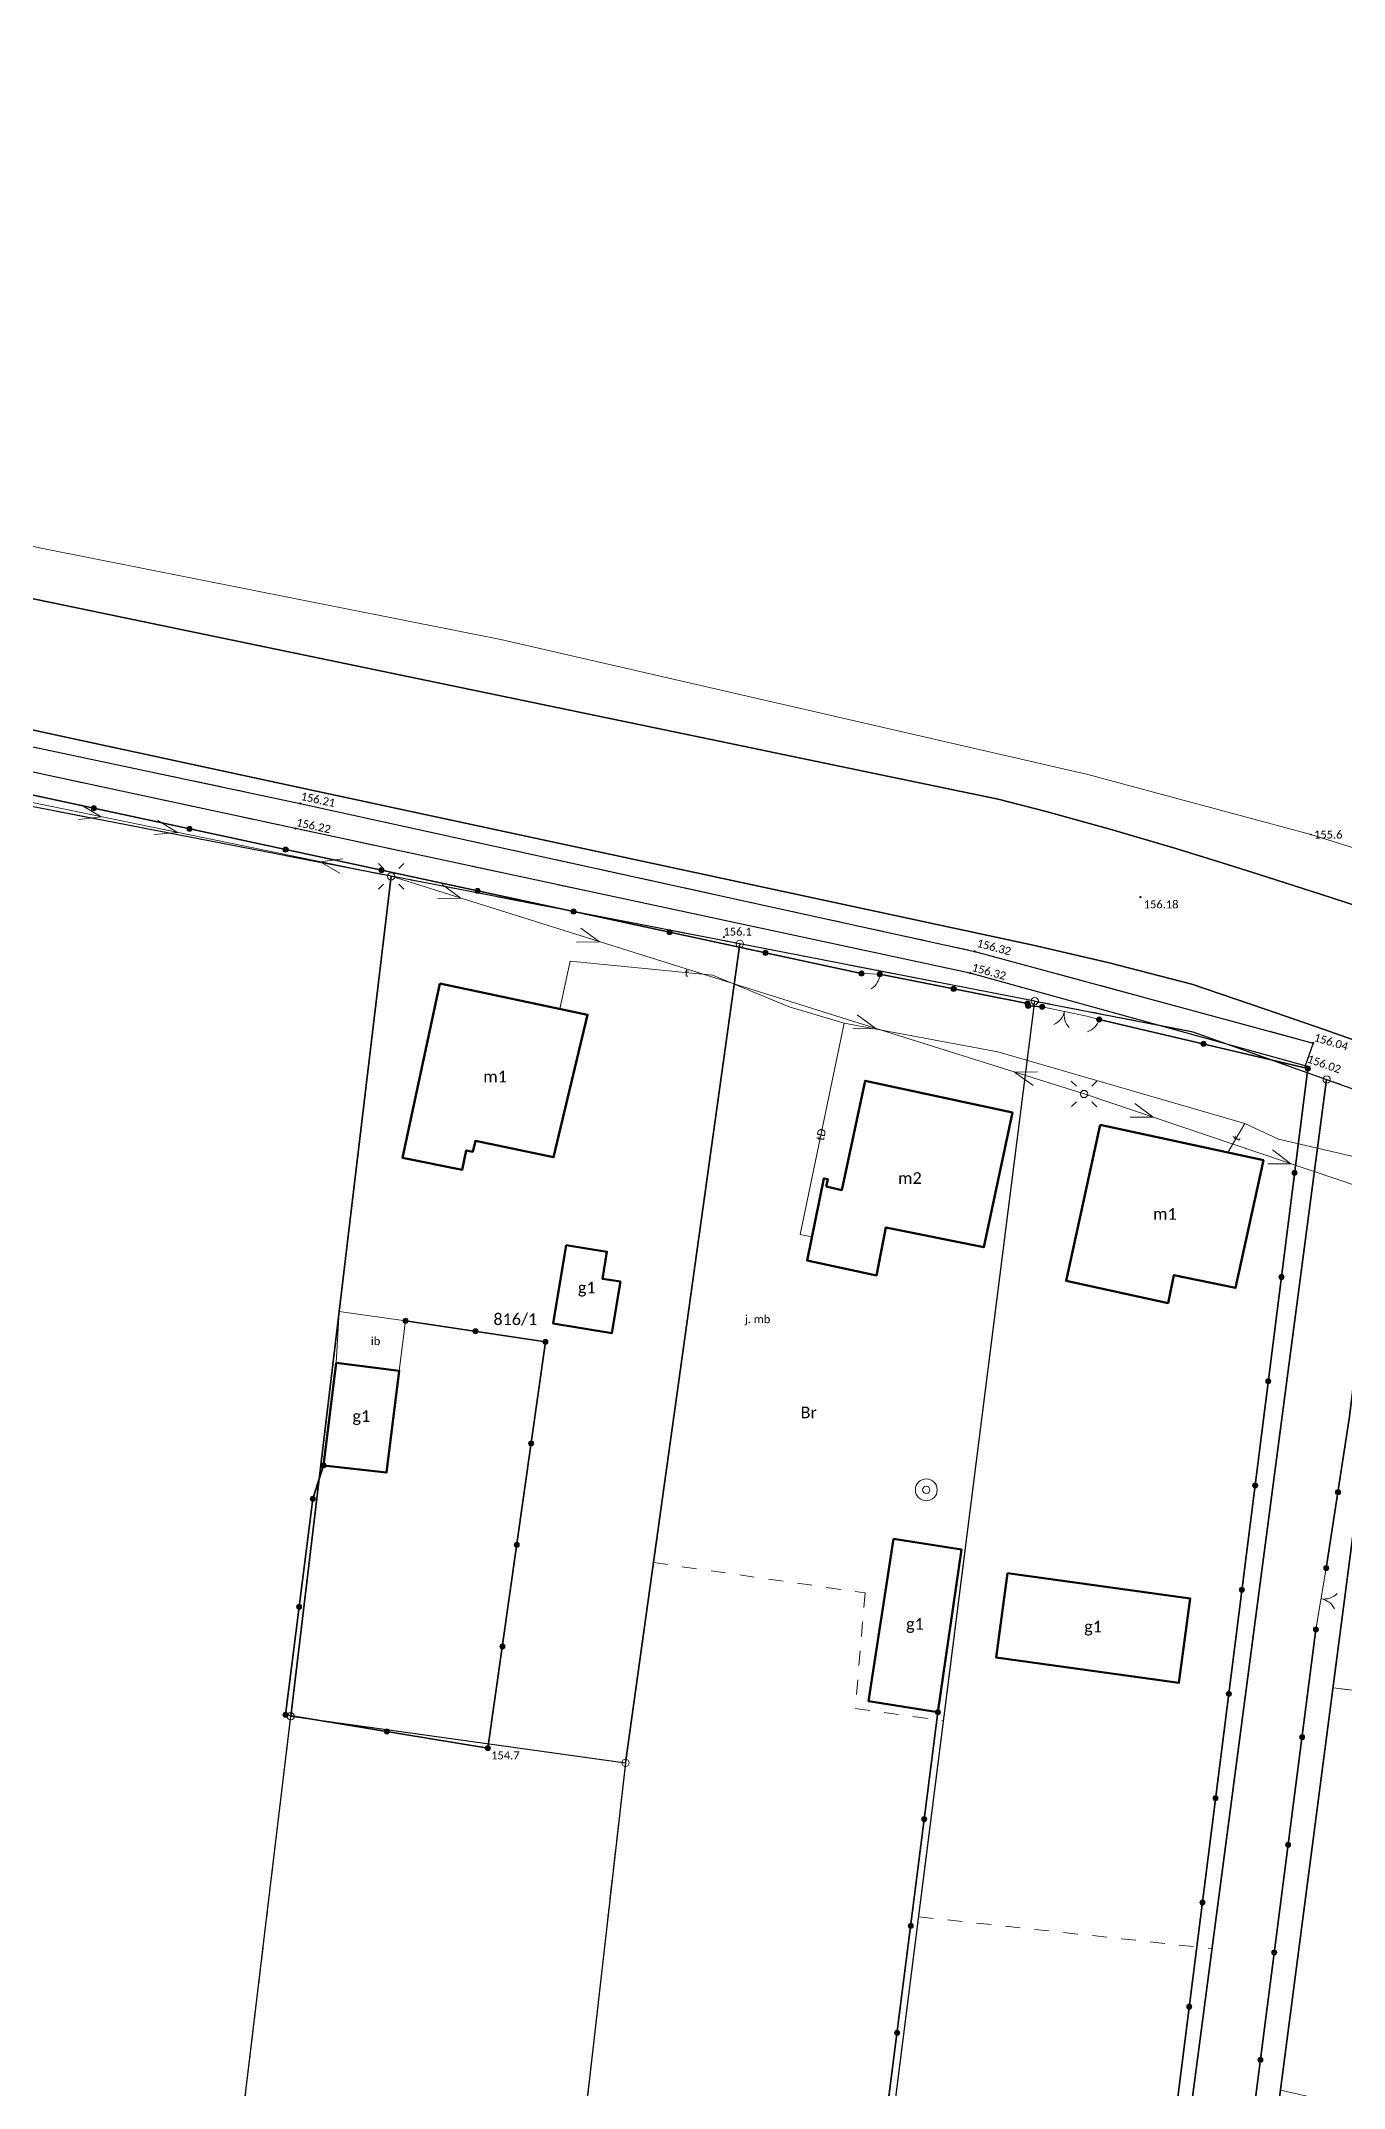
# Model space of a CAD drawing. Header units: metres. Extents: x 0 to 8431248, y 0 to 5724257.
# Drawn here: x 8430934 to 8431023.5, y 5724039.7 to 5724180.5 of the extents above; entities that cross this region are included whole.
import ezdxf

# ---------------------------------------------------------------- set-up
doc = ezdxf.new("R2010")
doc.units = ezdxf.units.M
for name, pattern in [('EGKK', [8, 3, -1, 3, -1]), ('EGUG', [4, 1, -1, 1, -1]), ('OTKC', [6, 2, -1, 2, -1]), ('OTKJ', [8, 3, -1, 3, -1])]:
    doc.linetypes.add(name, pattern=pattern)
for name, color, linetype, true_color in [('EGB_Budynek_powierzchnia-budynek naziemny EGBU', 7, 'Continuous', 0x000000), ('EGB_Budynek_powierzchnia_0_etykiety', 7, 'Continuous', 0x000000), ('EGB_DzialkaEwidencyjna_powierzchnia-działka ewidencyjna EGDE', 7, 'Continuous', 0x000000), ('EGB_DzialkaEwidencyjna_powierzchnia_0_etykiety', 7, 'Continuous', 0x000000), ('EGB_KonturKlasyfikacyjny_powierzchnia-kontur klasyfikacyjny EGKK', 7, 'Continuous', 0x24bc24), ('EGB_KonturUzytkuGruntowego_powierzchnia-kontur użytku gruntowego EGUG', 7, 'Continuous', 0x008000), ('EGB_KonturUzytkuGruntowego_powierzchnia_32768_etykiety', 7, 'Continuous', 0x008000), ('EGB_PunktGraniczny_punkt-stabilizowany trwale EGPG_A', 7, 'Continuous', 0xffffff), ('GES_PrzewodElektroenergetyczny_linia-przewód elektroenergetyczny SUEP-n', 7, 'Continuous', 0xff0000), ('GES_PrzewodTelekomunikacyjny_linia-przewód telekomunikacyjny SUTP', 7, 'Continuous', 0xff9100), ('GES_PrzewodTelekomunikacyjny_linia_16748800_etykiety', 7, 'Continuous', 0xff9100), ('GES_Rzedna_punkt-odnośnik', 7, 'Continuous', 0x000000), ('GES_Rzedna_punkt_16748800_etykiety', 7, 'Continuous', 0xff9100), ('GES_UrzadzeniaSiecElektroenergetyczna_punkt-latarnia SUEO', 7, 'Continuous', 0xff0000), ('GES_UrzadzeniaSiecWodociagowa_punkt-studnia zwykła SUWS', 7, 'Continuous', 0xffffff), ('OT_Budowle_powierzchnia-inna budowla OTDI', 7, 'Continuous', 0x000000), ('OT_Budowle_powierzchnia_0_etykiety', 7, 'Continuous', 0x000000), ('OT_Komunikacja_linia-krawężnik OTKK', 7, 'Continuous', 0x000000), ('OT_Komunikacja_powierzchnia-chodnik OTKC', 7, 'Continuous', 0x000000), ('OT_Komunikacja_powierzchnia-jezdnia OTKJ', 7, 'Continuous', 0x000000), ('OT_Komunikacja_powierzchnia-odnośnik', 7, 'Continuous', 0x000000), ('OT_Komunikacja_powierzchnia_0_etykiety', 7, 'Continuous', 0x000000), ('OT_Ogrodzenia_linia-brama OTOB', 7, 'Continuous', 0x0a0a09), ('OT_Ogrodzenia_linia-furtka OTOF', 7, 'Continuous', 0x0a0a09), ('OT_Ogrodzenia_linia-ogrodzenie trwałe OTOO', 7, 'Continuous', 0x0a0a09), ('OT_Rzedna_punkt-pikieta naturalna OTRN', 7, 'Continuous', 0x000000), ('OT_Rzedna_punkt-pikieta sztuczna OTRS', 7, 'Continuous', 0x000000), ('OT_Rzedna_punkt_0_etykiety', 7, 'Continuous', 0x000000)]:
    doc.layers.add(name, color=color, linetype=linetype, true_color=true_color)
doc.styles.add('Style-Calibri', font='calibri.ttf')

# ---------------------------------------------------------------- blocks, each defined once
blk = doc.blocks.new('EGBP04_2a0')
at = {"linetype": 'Continuous', "lineweight": 13}
blk.add_circle((0, 0), 0.5, dxfattribs=at)
blk = doc.blocks.new('egpg_a')
blk.add_blockref('EGBP04_2a0', (0, 0))
blk = doc.blocks.new('suep-n')
at = {"color": 1, "lineweight": 18}
for p in [(-3, 1), (-3, -1)]:
    blk.add_line(p, (0, 0), dxfattribs=at)
blk = doc.blocks.new('SUSM010')
at = {"linetype": 'Continuous', "lineweight": 13, "flags": 128}
for points in [[(-1.06, 1.06), (-1.76, 1.76)], [(1.76, 1.76), (1.06, 1.06)], [(-1.74, -1.74), (-1.06, -1.06)], [(1.06, -1.06), (1.76, -1.76)]]:
    blk.add_lwpolyline(points, dxfattribs=at)
at = {"linetype": 'Continuous', "lineweight": 13}
blk.add_circle((0, 0), 0.5, dxfattribs=at)
blk = doc.blocks.new('sueo')
blk.add_blockref('SUSM010', (0, 0))
blk = doc.blocks.new('suws')
at = {"color": 5, "linetype": 'Continuous', "lineweight": 13, "true_color": 0x0000ff}
for radius in [1.5, 0.5]:
    blk.add_circle((0, 0), radius, dxfattribs=at)
blk = doc.blocks.new('otoo')
at = {"lineweight": 18, "transparency": 16777216}
h = blk.add_hatch(color=256, dxfattribs=at)
h.dxf.hatch_style = 1
h.paths.add_polyline_path([(0.35, 0, 1), (-0.35, 0, 1)])
at = {"lineweight": 18}
blk.add_circle((0, 0), 0.35, dxfattribs=at)
blk = doc.blocks.new('otob')
at = {"lineweight": 18}
for centre, start, end in [((-2.5, 0), 0, 55.2822), ((2.5, 0), 124.7178, 180)]:
    blk.add_arc(centre, 2.5, start, end, dxfattribs=at)
blk = doc.blocks.new('otof')
at = {"lineweight": 18}
blk.add_arc((2.5, 0), 2.5, 124.7178, 180, dxfattribs=at)
blk = doc.blocks.new('otrs')
at = {"linetype": 'Continuous', "lineweight": 13}
blk.add_hatch(color=256, dxfattribs=at).paths.add_polyline_path([(0, -0.09, 1), (0, 0.09, 1)])
blk.add_circle((0, 0), 0.0906, dxfattribs=at)
blk = doc.blocks.new('otrn')
at = {"linetype": 'Continuous', "lineweight": 13}
blk.add_hatch(color=256, dxfattribs=at).paths.add_polyline_path([(0, -0.09, 1), (0, 0.09, 1)])
blk.add_circle((0, 0), 0.0906, dxfattribs=at)

msp = doc.modelspace()

# ---------------------------------------------------------------- linework, layer by layer
at = {"layer": 'EGB_Budynek_powierzchnia-budynek naziemny EGBU', "lineweight": 50}
for points in [[(8430961.41, 5724115.68), (8430958.84, 5724103.69), (8430962.95, 5724102.87), (8430963.22, 5724104.2), (8430963.67, 5724104.11), (8430963.85, 5724104.85), (8430969.22, 5724103.73), (8430971.56, 5724113.53), (8430961.41, 5724115.68)], [(8430987.96, 5724101.73), (8430988.07, 5724102.22), (8430987.8, 5724102.28), (8430986.64, 5724096.64), (8430991.4, 5724095.61), (8430992.05, 5724098.91), (8430998.78, 5724097.55), (8431000.75, 5724106.81), (8430990.63, 5724108.99), (8430989.02, 5724101.47), (8430987.96, 5724101.73)], [(8431006.77, 5724105.96), (8431017.99, 5724103.52), (8431016.07, 5724094.75), (8431011.85, 5724095.63), (8431011.44, 5724093.71), (8431004.43, 5724095.24), (8431006.77, 5724105.96)], [(8430970.08, 5724097.69), (8430972.88, 5724097.23), (8430972.58, 5724095.38), (8430973.81, 5724095.18), (8430973.22, 5724091.63), (8430969.19, 5724092.31), (8430970.08, 5724097.69)], [(8430954.29, 5724089.59), (8430958.61, 5724089.06), (8430957.75, 5724082.06), (8430953.4, 5724082.55), (8430954.29, 5724089.59)], [(8430992.57, 5724077.49), (8430997.24, 5724076.77), (8430995.63, 5724065.58), (8430990.86, 5724066.35), (8430992.57, 5724077.49)], [(8431000.41, 5724075.13), (8430999.62, 5724069.35), (8431012.19, 5724067.59), (8431012.97, 5724073.39), (8431000.41, 5724075.13)]]:
    msp.add_lwpolyline(points, close=True, dxfattribs=at)
at = {"layer": 'EGB_DzialkaEwidencyjna_powierzchnia-działka ewidencyjna EGDE', "lineweight": 9}
for points in [[(8430911.12, 5724038.48), (8430901.86, 5724014.88), (8430944.44, 5724009.17), (8430951.16, 5724065.3), (8430958.07, 5724123.05), (8430913.58, 5724131.68), (8430911.12, 5724038.48)], [(8430982.02, 5724118.4), (8430958.07, 5724123.05), (8430951.16, 5724065.3), (8430974.16, 5724062.1), (8430982.02, 5724118.4)], [(8431002.28, 5724114.47), (8430982.02, 5724118.4), (8430974.16, 5724062.1), (8430961.54, 5723951.41), (8430981.17, 5723947.84), (8431002.28, 5724114.47)], [(8430981.17, 5723947.84), (8431002.28, 5724114.47), (8431013.14, 5724112.36), (8431022.34, 5724109.08), (8431000.64, 5723944.3), (8430981.17, 5723947.84)], [(8431000.64, 5723944.3), (8431022.34, 5724109.08), (8431027.98, 5724107.07), (8431025.06, 5724084.75), (8431006.59, 5723943.27), (8431000.64, 5723944.3)], [(8431044.43, 5724082.62), (8431026.14, 5723939.71), (8431006.59, 5723943.27), (8431025.06, 5724084.75), (8431044.43, 5724082.62)], [(8430961.54, 5723951.41), (8430938.33, 5723956.09), (8430944.44, 5724009.17), (8430951.16, 5724065.3), (8430974.16, 5724062.1), (8430961.54, 5723951.41)]]:
    msp.add_lwpolyline(points, close=True, dxfattribs=at)
at = {"layer": 'EGB_DzialkaEwidencyjna_powierzchnia-działka ewidencyjna EGDE'}
for points in [[(8430911.12, 5724038.48), (8430901.86, 5724014.88), (8430944.44, 5724009.17), (8430951.16, 5724065.3), (8430958.07, 5724123.05), (8430913.58, 5724131.68), (8430911.12, 5724038.48)], [(8430982.02, 5724118.4), (8430958.07, 5724123.05), (8430951.16, 5724065.3), (8430974.16, 5724062.1), (8430982.02, 5724118.4)], [(8431002.28, 5724114.47), (8430982.02, 5724118.4), (8430974.16, 5724062.1), (8430961.54, 5723951.41), (8430981.17, 5723947.84), (8431002.28, 5724114.47)], [(8430981.17, 5723947.84), (8431002.28, 5724114.47), (8431013.14, 5724112.36), (8431022.34, 5724109.08), (8431000.64, 5723944.3), (8430981.17, 5723947.84)], [(8431000.64, 5723944.3), (8431022.34, 5724109.08), (8431027.98, 5724107.07), (8431025.06, 5724084.75), (8431006.59, 5723943.27), (8431000.64, 5723944.3)], [(8431044.43, 5724082.62), (8431026.14, 5723939.71), (8431006.59, 5723943.27), (8431025.06, 5724084.75), (8431044.43, 5724082.62)], [(8430961.54, 5723951.41), (8430938.33, 5723956.09), (8430944.44, 5724009.17), (8430951.16, 5724065.3), (8430974.16, 5724062.1), (8430961.54, 5723951.41)]]:
    msp.add_lwpolyline(points, close=True, dxfattribs=at)
at = {"layer": 'EGB_KonturKlasyfikacyjny_powierzchnia-kontur klasyfikacyjny EGKK', "linetype": 'egkk', "lineweight": 9}
msp.add_lwpolyline([(8430931.17, 5724128.27), (8430958.07, 5724123.05), (8430982.02, 5724118.4), (8431002.28, 5724114.47), (8431013.14, 5724112.36), (8431022.34, 5724109.08), (8431014.47, 5724049.33), (8431012.29, 5724032.77), (8431012.29, 5724032.77), (8430970.66, 5724031.37), (8430945.87, 5724021.11), (8430967.01, 5723999.39), (8431004.84, 5723976.17), (8431000.64, 5723944.3), (8430997.16, 5723944.94), (8430982.8, 5723947.54), (8430981.17, 5723947.84), (8430961.54, 5723951.41), (8430938.33, 5723956.09), (8430897.49, 5723963.04)], dxfattribs=at)
msp.add_lwpolyline([(8431019.17, 5724039.59), (8431057.84, 5724030.93), (8431077.88, 5723999.57), (8431046.97, 5723976.53), (8431011.49, 5723980.79), (8431006.59, 5723943.27), (8431026.14, 5723939.71), (8431040.03, 5723937.16), (8431112.32, 5723976.94), (8431114.97, 5723999.75), (8431117.59, 5724022.4), (8431107.45, 5724035.1), (8431082.44, 5724066.2), (8431079.35, 5724068.06), (8431064.82, 5724083.09), (8431060.37, 5724087.52), (8431046.34, 5724097.52), (8431027.98, 5724107.07), (8431025.06, 5724084.75), (8431022.78, 5724067.25), (8431019.17, 5724039.59)], close=True, dxfattribs=at)
at = {"layer": 'EGB_KonturUzytkuGruntowego_powierzchnia-kontur użytku gruntowego EGUG', "linetype": 'egug', "lineweight": 9}
msp.add_lwpolyline([(8430931.17, 5724128.27), (8430958.07, 5724123.05), (8430951.16, 5724065.3), (8430944.44, 5724009.17), (8430938.33, 5723956.09), (8430897.49, 5723963.04)], dxfattribs=at)
for points in [[(8430951.16, 5724065.3), (8430974.16, 5724062.1), (8430976.08, 5724075.87), (8430990.62, 5724073.78), (8430989.95, 5724065.83), (8430996.01, 5724065), (8430994.31, 5724051.52), (8431014.47, 5724049.33), (8431022.34, 5724109.08), (8431013.14, 5724112.36), (8431002.28, 5724114.47), (8430982.02, 5724118.4), (8430958.07, 5724123.05), (8430951.16, 5724065.3)], [(8431022.34, 5724109.08), (8431027.98, 5724107.07), (8431025.06, 5724084.75), (8431022.78, 5724067.25), (8431006.59, 5723943.27), (8431000.64, 5723944.3), (8431014.47, 5724049.33), (8431022.34, 5724109.08)], [(8431064.82, 5724083.09), (8431060.37, 5724087.52), (8431046.34, 5724097.52), (8431044.43, 5724082.62), (8431025.06, 5724084.75), (8431022.78, 5724067.25), (8431042.18, 5724065.02), (8431062.18, 5724063.36), (8431053.46, 5723998.23), (8431078.07, 5723995.7), (8431077.45, 5723986.94), (8431106.59, 5723983.09), (8431109.16, 5724000.34), (8431114.97, 5723999.75), (8431117.59, 5724022.4), (8431107.45, 5724035.1), (8431082.44, 5724066.2), (8431079.35, 5724068.06), (8431064.82, 5724083.09)], [(8431000.64, 5723944.3), (8430997.16, 5723944.94), (8430999.52, 5723957.87), (8431000.41, 5723988.98), (8430998.13, 5723992.14), (8430991.29, 5723989.56), (8430987.1, 5723978.24), (8430982.8, 5723947.54), (8430981.17, 5723947.84), (8430961.54, 5723951.41), (8430974.16, 5724062.1), (8430976.08, 5724075.87), (8430990.62, 5724073.78), (8430989.95, 5724065.83), (8430996.01, 5724065), (8430994.31, 5724051.52), (8431014.47, 5724049.33), (8431000.64, 5723944.3)], [(8431062.18, 5724063.36), (8431042.18, 5724065.02), (8431022.78, 5724067.25), (8431006.59, 5723943.27), (8431026.14, 5723939.71), (8431045.15, 5723936.22), (8431073.51, 5723931.06), (8431094.61, 5723927.23), (8431106.32, 5723925.1), (8431114.97, 5723999.75), (8431109.16, 5724000.34), (8431106.59, 5723983.09), (8431077.45, 5723986.94), (8431078.07, 5723995.7), (8431053.46, 5723998.23), (8431062.18, 5724063.36)], [(8430951.16, 5724065.3), (8430974.16, 5724062.1), (8430961.54, 5723951.41), (8430938.33, 5723956.09), (8430944.44, 5724009.17), (8430951.16, 5724065.3)]]:
    msp.add_lwpolyline(points, close=True, dxfattribs=at)
at = {"layer": 'GES_PrzewodElektroenergetyczny_linia-przewód elektroenergetyczny SUEP-n', "lineweight": 9}
msp.add_lwpolyline([(8430792.62, 5724180.47), (8430805.72, 5724153.52), (8430842.97, 5724146.38), (8430888.26, 5724136.37), (8430923.45, 5724130.15), (8430958.07, 5724123.05), (8431005.67, 5724108.08), (8431046.98, 5724094.14)], dxfattribs=at)
at = {"layer": 'GES_PrzewodTelekomunikacyjny_linia-przewód telekomunikacyjny SUTP', "lineweight": 9}
for points in [[(8431047.31, 5724119.18), (8431046.47, 5724119.6), (8431042.59, 5724120.8), (8431028.78, 5724123.55), (8431021.25, 5724125.91), (8431005.93, 5724130.05), (8430965.59, 5724139.32), (8430934.01, 5724145.6), (8430911.52, 5724150.53)], [(8430989.19, 5724112.96), (8430985.41, 5724114.07), (8430980.14, 5724116.25), (8430970.35, 5724117.22), (8430969.64, 5724113.94)], [(8430989.19, 5724112.96), (8430986.17, 5724098.41), (8430986.97, 5724098.25)], [(8431085.93, 5724057.23), (8431082.3, 5724060.24), (8431080.07, 5724063.49), (8431075.56, 5724065.59), (8431074.19, 5724067.74), (8431070.75, 5724069.11), (8431065.2, 5724073.65), (8431066.56, 5724082.9), (8431063.29, 5724085.85), (8431058.56, 5724087.51), (8431054.01, 5724088.67), (8431051.28, 5724089.76), (8431042.6, 5724089.47), (8431042.08, 5724086.57), (8431038.93, 5724085.73), (8431029.61, 5724086.89), (8431027.1, 5724089.28), (8431026.9, 5724092.25), (8431026.1, 5724096.56), (8431027.13, 5724103.1), (8431019.03, 5724104.97), (8431016.72, 5724106.05), (8430999.74, 5724110.98), (8430989.19, 5724112.96)], [(8431016.72, 5724106.05), (8431015.55, 5724104.05)]]:
    msp.add_lwpolyline(points, dxfattribs=at)
at = {"layer": 'GES_Rzedna_punkt-odnośnik'}
msp.add_point((8431021.25, 5724125.91), dxfattribs=at)
at = {"layer": 'OT_Budowle_powierzchnia-inna budowla OTDI', "lineweight": 9}
msp.add_lwpolyline([(8430958.61, 5724089.06), (8430954.29, 5724089.59), (8430954.49, 5724093.12), (8430959.05, 5724092.49), (8430958.61, 5724089.06)], close=True, dxfattribs=at)
at = {"layer": 'OT_Komunikacja_linia-krawężnik OTKK', "lineweight": 25}
for points in [[(8430754.53, 5724170.72), (8430781.85, 5724165), (8430809.21, 5724159.35), (8430875.38, 5724145.62), (8430952.49, 5724128.99), (8431002.17, 5724118.3), (8431007.31, 5724117.12), (8431013.08, 5724115.62), (8431018.11, 5724113.91), (8431022.17, 5724112.52), (8431029.44, 5724109.95), (8431033.89, 5724108.14), (8431039.15, 5724105.76), (8431045.33, 5724102.74), (8431048.46, 5724101.07), (8431050.95, 5724099.6), (8431054.07, 5724097.68), (8431057.98, 5724094.98), (8431061.94, 5724091.93), (8431064.43, 5724089.9), (8431066.19, 5724088.32), (8431067.98, 5724086.56), (8431079.69, 5724074.46)], [(8431077.49, 5724115.27), (8431062.92, 5724112.54), (8431051.67, 5724110.53), (8431050.71, 5724110.48), (8431049.82, 5724110.57), (8431048.76, 5724110.86), (8431045.2, 5724112.67), (8431042.98, 5724113.74), (8431038.89, 5724115.58), (8431033.3, 5724117.8), (8431028.6, 5724119.55), (8431024.46, 5724120.99), (8431021.98, 5724121.8), (8431017.71, 5724123.17), (8431015.15, 5724123.98), (8431011.98, 5724124.95), (8431007.54, 5724126.27), (8431003.06, 5724127.5), (8430999.76, 5724128.35), (8430991.7, 5724130.02), (8430980.6, 5724132.33), (8430920.32, 5724144.84)]]:
    msp.add_lwpolyline(points, dxfattribs=at)
at = {"layer": 'OT_Komunikacja_powierzchnia-chodnik OTKC', "linetype": 'otkc', "lineweight": 9}
msp.add_lwpolyline([(8430900.47, 5724138.94), (8430951.8, 5724128.05), (8430998.16, 5724117.88), (8431021.42, 5724111.58), (8431020.87, 5724110.01), (8430997.85, 5724116.39), (8430951.49, 5724126.33), (8430900.35, 5724137.3)], dxfattribs=at)
at = {"layer": 'OT_Komunikacja_powierzchnia-jezdnia OTKJ', "linetype": 'otkj', "lineweight": 9}
for points in [[(8431091.47, 5724061.4), (8431083.07, 5724070.8), (8431079.69, 5724074.46), (8431067.98, 5724086.56), (8431066.19, 5724088.32), (8431064.43, 5724089.9), (8431061.94, 5724091.93), (8431057.98, 5724094.98), (8431054.07, 5724097.68), (8431050.95, 5724099.6), (8431048.46, 5724101.07), (8431045.33, 5724102.74), (8431039.15, 5724105.76), (8431033.89, 5724108.14), (8431029.44, 5724109.95), (8431022.17, 5724112.52), (8431018.11, 5724113.91), (8431013.08, 5724115.62), (8431007.31, 5724117.12), (8431002.17, 5724118.3), (8430952.49, 5724128.99), (8430875.38, 5724145.62)], [(8430920.32, 5724144.84), (8430980.6, 5724132.33), (8430991.7, 5724130.02), (8430999.76, 5724128.35), (8431003.06, 5724127.5), (8431007.54, 5724126.27), (8431011.98, 5724124.95), (8431015.15, 5724123.98), (8431017.71, 5724123.17), (8431021.98, 5724121.8), (8431024.46, 5724120.99)]]:
    msp.add_lwpolyline(points, dxfattribs=at)
at = {"layer": 'OT_Komunikacja_powierzchnia-odnośnik'}
for points in [[(8431091.47, 5724061.4), (8431083.07, 5724070.8), (8431079.69, 5724074.46), (8431067.98, 5724086.56), (8431066.19, 5724088.32), (8431064.43, 5724089.9), (8431061.94, 5724091.93), (8431057.98, 5724094.98), (8431054.07, 5724097.68), (8431050.95, 5724099.6), (8431048.46, 5724101.07), (8431045.33, 5724102.74), (8431039.15, 5724105.76), (8431033.89, 5724108.14), (8431029.44, 5724109.95), (8431022.17, 5724112.52), (8431018.11, 5724113.91), (8431013.08, 5724115.62), (8431007.31, 5724117.12), (8431002.17, 5724118.3), (8430952.49, 5724128.99), (8430875.38, 5724145.62)], [(8430920.32, 5724144.84), (8430980.6, 5724132.33), (8430991.7, 5724130.02), (8430999.76, 5724128.35), (8431003.06, 5724127.5), (8431007.54, 5724126.27), (8431011.98, 5724124.95), (8431015.15, 5724123.98), (8431017.71, 5724123.17), (8431021.98, 5724121.8), (8431024.46, 5724120.99)], [(8430900.47, 5724138.94), (8430951.8, 5724128.05), (8430998.16, 5724117.88), (8431021.42, 5724111.58), (8431020.87, 5724110.01), (8430997.85, 5724116.39), (8430951.49, 5724126.33), (8430900.35, 5724137.3)]]:
    msp.add_lwpolyline(points, dxfattribs=at)
at = {"layer": 'OT_Ogrodzenia_linia-brama OTOB', "lineweight": 9}
for points in [[(8431002.79, 5724114.08), (8431005.87, 5724113.44)], [(8431021.6, 5724071.27), (8431022.31, 5724075.49)]]:
    msp.add_lwpolyline(points, dxfattribs=at)
at = {"layer": 'OT_Ogrodzenia_linia-furtka OTOF', "lineweight": 9}
for points in [[(8430990.38, 5724116.36), (8430991.63, 5724116.31)], [(8431005.87, 5724113.44), (8431006.71, 5724113.2)]]:
    msp.add_lwpolyline(points, dxfattribs=at)
at = {"layer": 'OT_Ogrodzenia_linia-ogrodzenie trwałe OTOO', "lineweight": 35}
for points in [[(8430990.38, 5724116.36), (8430931.02, 5724129.14)], [(8430991.63, 5724116.31), (8431001.79, 5724114.29), (8431001.83, 5724114.13), (8431002.79, 5724114.08)], [(8431006.71, 5724113.2), (8431021.05, 5724109.83), (8431000.22, 5723945.02), (8430980.64, 5723948.06), (8430995.63, 5724065.58)], [(8431025.82, 5724101.32), (8431023.92, 5724085.9), (8431022.31, 5724075.49)], [(8430959.05, 5724092.49), (8430968.66, 5724091.04), (8430964.71, 5724063.12), (8430950.8, 5724065.4), (8430952.67, 5724080.25), (8430953.4, 5724082.55)], [(8431021.6, 5724071.27), (8431014.93, 5724019.48)]]:
    msp.add_lwpolyline(points, dxfattribs=at)

# ---------------------------------------------------------------- block references
at = {"layer": 'EGB_PunktGraniczny_punkt-stabilizowany trwale EGPG_A', "xscale": 0.5, "yscale": 0.5, "rotation": 360}
for p in [(8430982.02, 5724118.4), (8431002.28, 5724114.47), (8431022.34, 5724109.08), (8430951.16, 5724065.3), (8430974.16, 5724062.1)]:
    msp.add_blockref('EGPG_A', p, dxfattribs=at)
at = {"layer": 'GES_PrzewodElektroenergetyczny_linia-przewód elektroenergetyczny SUEP-n', "xscale": 0.5, "yscale": 0.5}
for p, rotation in [((8430938.14, 5724127.14), 348.41026794226434), ((8430938.14, 5724127.14), 348.41026794226434), ((8430938.14, 5724127.14), 348.41026794226434), ((8430938.14, 5724127.14), 348.41026794226434), ((8430938.14, 5724127.14), 348.41026794226434), ((8430938.14, 5724127.14), 348.41026794226434), ((8430938.14, 5724127.14), 348.41026794226434), ((8430938.14, 5724127.14), 348.41026794226434), ((8430938.14, 5724127.14), 348.41026794226434), ((8430938.14, 5724127.14), 348.41026794226434), ((8430938.14, 5724127.14), 348.41026794226434), ((8430938.14, 5724127.14), 348.41026794226434), ((8430938.14, 5724127.14), 348.41026794226434), ((8430938.14, 5724127.14), 348.41026794226434), ((8430943.38, 5724126.06), 346.9441278442385), ((8430943.38, 5724126.06), 346.9441278442385), ((8430943.38, 5724126.06), 346.9441278442385), ((8430943.38, 5724126.06), 346.9441278442385), ((8430943.38, 5724126.06), 346.9441278442385), ((8430943.38, 5724126.06), 346.9441278442385), ((8430943.38, 5724126.06), 346.9441278442385), ((8430943.38, 5724126.06), 346.9441278442385), ((8430943.38, 5724126.06), 346.9441278442385), ((8430943.38, 5724126.06), 346.9441278442385), ((8430943.38, 5724126.06), 346.9441278442385), ((8430943.38, 5724126.06), 346.9441278442385), ((8430943.38, 5724126.06), 346.9441278442385), ((8430943.38, 5724126.06), 346.9441278442385), ((8430953.17, 5724124.05), 528.4102679384539), ((8430953.17, 5724124.05), 528.4102679384539), ((8430953.17, 5724124.05), 528.4102679384539), ((8430953.17, 5724124.05), 528.4102679384539), ((8430953.17, 5724124.05), 528.4102679384539), ((8430953.17, 5724124.05), 528.4102679384539), ((8430953.17, 5724124.05), 528.4102679384539), ((8430953.17, 5724124.05), 528.4102679384539), ((8430953.17, 5724124.05), 528.4102679384539), ((8430953.17, 5724124.05), 528.4102679384539), ((8430953.17, 5724124.05), 528.4102679384539), ((8430953.17, 5724124.05), 528.4102679384539), ((8430953.17, 5724124.05), 528.4102679384539), ((8430953.17, 5724124.05), 528.4102679384539), ((8430962.84, 5724121.55), 342.54185737714965), ((8430962.84, 5724121.55), 342.54185737714965), ((8430962.84, 5724121.55), 342.54185737714965), ((8430962.84, 5724121.55), 342.54185737714965), ((8430962.84, 5724121.55), 342.54185737714965), ((8430962.84, 5724121.55), 342.54185737714965), ((8430962.84, 5724121.55), 342.54185737714965), ((8430962.84, 5724121.55), 342.54185737714965), ((8430962.84, 5724121.55), 342.54185737714965), ((8430962.84, 5724121.55), 342.54185737714965), ((8430962.84, 5724121.55), 342.54185737714965), ((8430962.84, 5724121.55), 342.54185737714965), ((8430962.84, 5724121.55), 342.54185737714965), ((8430962.84, 5724121.55), 342.54185737714965), ((8430972.38, 5724118.55), 342.54185737854743), ((8430972.38, 5724118.55), 342.54185737854743), ((8430972.38, 5724118.55), 342.54185737854743), ((8430972.38, 5724118.55), 342.54185737854743), ((8430972.38, 5724118.55), 342.54185737854743), ((8430972.38, 5724118.55), 342.54185737854743), ((8430972.38, 5724118.55), 342.54185737854743), ((8430972.38, 5724118.55), 342.54185737854743), ((8430972.38, 5724118.55), 342.54185737854743), ((8430972.38, 5724118.55), 342.54185737854743), ((8430972.38, 5724118.55), 342.54185737854743), ((8430972.38, 5724118.55), 342.54185737854743), ((8430972.38, 5724118.55), 342.54185737854743), ((8430972.38, 5724118.55), 342.54185737854743), ((8430991.36, 5724112.58), 342.24467783375593), ((8430991.36, 5724112.58), 342.24467783375593), ((8430991.36, 5724112.58), 342.24467783375593), ((8430991.36, 5724112.58), 342.24467783375593), ((8430991.36, 5724112.58), 342.24467783375593), ((8430991.36, 5724112.58), 342.24467783375593), ((8430991.36, 5724112.58), 342.24467783375593), ((8430991.36, 5724112.58), 342.24467783375593), ((8430991.36, 5724112.58), 342.24467783375593), ((8430991.36, 5724112.58), 342.24467783375593), ((8430991.36, 5724112.58), 342.24467783375593), ((8430991.36, 5724112.58), 342.24467783375593), ((8430991.36, 5724112.58), 342.24467783375593), ((8430991.36, 5724112.58), 342.24467783375593), ((8431000.9, 5724109.58), 522.5418573771497), ((8431000.9, 5724109.58), 522.5418573771497), ((8431000.9, 5724109.58), 522.5418573771497), ((8431000.9, 5724109.58), 522.5418573771497), ((8431000.9, 5724109.58), 522.5418573771497), ((8431000.9, 5724109.58), 522.5418573771497), ((8431000.9, 5724109.58), 522.5418573771497), ((8431000.9, 5724109.58), 522.5418573771497), ((8431000.9, 5724109.58), 522.5418573771497), ((8431000.9, 5724109.58), 522.5418573771497), ((8431000.9, 5724109.58), 522.5418573771497), ((8431000.9, 5724109.58), 522.5418573771497), ((8431000.9, 5724109.58), 522.5418573771497), ((8431000.9, 5724109.58), 522.5418573771497), ((8431010.41, 5724106.48), 341.3531072104376), ((8431010.41, 5724106.48), 341.3531072104376), ((8431010.41, 5724106.48), 341.3531072104376), ((8431010.41, 5724106.48), 341.3531072104376), ((8431010.41, 5724106.48), 341.3531072104376), ((8431010.41, 5724106.48), 341.3531072104376), ((8431010.41, 5724106.48), 341.3531072104376), ((8431010.41, 5724106.48), 341.3531072104376), ((8431010.41, 5724106.48), 341.3531072104376), ((8431010.41, 5724106.48), 341.3531072104376), ((8431010.41, 5724106.48), 341.3531072104376), ((8431010.41, 5724106.48), 341.3531072104376), ((8431010.41, 5724106.48), 341.3531072104376), ((8431010.41, 5724106.48), 341.3531072104376), ((8431019.88, 5724103.28), 341.35310721180826), ((8431019.88, 5724103.28), 341.35310721180826), ((8431019.88, 5724103.28), 341.35310721180826), ((8431019.88, 5724103.28), 341.35310721180826), ((8431019.88, 5724103.28), 341.35310721180826), ((8431019.88, 5724103.28), 341.35310721180826), ((8431019.88, 5724103.28), 341.35310721180826), ((8431019.88, 5724103.28), 341.35310721180826), ((8431019.88, 5724103.28), 341.35310721180826), ((8431019.88, 5724103.28), 341.35310721180826), ((8431019.88, 5724103.28), 341.35310721180826), ((8431019.88, 5724103.28), 341.35310721180826), ((8431019.88, 5724103.28), 341.35310721180826), ((8431019.88, 5724103.28), 341.35310721180826)]:
    msp.add_blockref('SUEP-n', p, dxfattribs=dict(at, rotation=rotation))
at = {"layer": 'GES_UrzadzeniaSiecElektroenergetyczna_punkt-latarnia SUEO', "xscale": 0.5, "yscale": 0.5, "rotation": 360}
for p in [(8430958.06, 5724123.04), (8431005.67, 5724108.08)]:
    msp.add_blockref('SUEO', p, dxfattribs=at)
at = {"layer": 'GES_UrzadzeniaSiecWodociagowa_punkt-studnia zwykła SUWS', "xscale": 0.5, "yscale": 0.5, "rotation": 360}
msp.add_blockref('SUWS', (8430994.83, 5724080.87), dxfattribs=at)
at = {"layer": 'OT_Ogrodzenia_linia-brama OTOB', "lineweight": 9, "xscale": 0.5, "yscale": 0.5}
for p, rotation in [((8431004.33, 5724113.76), 528.2614287995326), ((8431021.96, 5724073.38), 620.4496320891298)]:
    msp.add_blockref('OTOB', p, dxfattribs=dict(at, rotation=rotation))
at = {"layer": 'OT_Ogrodzenia_linia-furtka OTOF', "lineweight": 9, "xscale": 0.5, "yscale": 0.5}
for p, rotation in [((8430991.63, 5724116.31), 537.709389923265), ((8431006.71, 5724113.2), 524.0546041158573)]:
    msp.add_blockref('OTOF', p, dxfattribs=dict(at, rotation=rotation))
at = {"layer": 'OT_Ogrodzenia_linia-ogrodzenie trwałe OTOO', "lineweight": 35, "xscale": 0.5, "yscale": 0.5}
for p, rotation in [((8430937.62, 5724127.72), 527.849883425389), ((8430944.21, 5724126.3), 527.8498834287184), ((8430950.81, 5724124.88), 527.849883425389), ((8430957.4, 5724123.46), 527.849883425389), ((8430964, 5724122.04), 527.8498834287184), ((8430970.59, 5724120.62), 527.849883425389), ((8430977.19, 5724119.2), 527.849883425389), ((8430983.78, 5724117.78), 527.8498834287184), ((8430990.38, 5724116.36), 527.849883425389), ((8430990.38, 5724116.36), 527.849883425389), ((8430991.63, 5724116.31), 348.7551516878265), ((8430991.63, 5724116.31), 348.7551516878265), ((8430996.71, 5724115.3), 348.7551516838085), ((8431001.79, 5724114.29), 284.0362437818138), ((8431001.83, 5724114.13), 357.0185387881019), ((8431002.79, 5724114.08), 528.7551516878266), ((8431006.71, 5724113.2), 346.77507016967303), ((8431006.71, 5724113.2), 346.77507016967303), ((8431013.88, 5724111.52), 346.7750701626203), ((8431021.05, 5724109.83), 622.7966961595669), ((8431020.14, 5724102.66), 622.7966961751525), ((8431019.24, 5724095.5), 622.7966961595669), ((8430959.05, 5724092.49), 351.419678148191), ((8430959.05, 5724092.49), 351.419678148191), ((8430963.86, 5724091.77), 351.41967813733294), ((8430968.66, 5724091.04), 621.9474835313326), ((8431018.33, 5724088.33), 622.7966961751525), ((8430967.67, 5724084.06), 621.9474835473825), ((8430953.4, 5724082.55), 531.419678148191), ((8431017.43, 5724081.17), 622.7966961595669), ((8431023.12, 5724080.7), 621.2083484991833), ((8430952.67, 5724080.25), 432.3910143574982), ((8430966.69, 5724077.08), 621.9474835473825), ((8431022.31, 5724075.49), 802.975614811549), ((8431016.52, 5724074), 622.7966961742261), ((8430951.73, 5724072.83), 442.8227541450051), ((8431021.6, 5724071.27), 622.6613112242801), ((8431021.6, 5724071.27), 622.6613112242801), ((8430965.7, 5724070.1), 621.9474835313326), ((8431015.62, 5724066.84), 622.7966961604932), ((8430950.8, 5724065.4), 442.82275415915404), ((8430995.63, 5724065.58), 526.775070169673), ((8430957.76, 5724064.26), 530.691374984382), ((8431020.65, 5724063.87), 622.661311209177), ((8430964.71, 5724063.12), 530.6913749918535), ((8431014.71, 5724059.67), 622.7966961595669), ((8430994.69, 5724058.24), 442.73101716829376), ((8431019.69, 5724056.47), 622.6613112242801), ((8431013.8, 5724052.5), 622.7966961751525), ((8430993.76, 5724050.89), 442.73101718350284), ((8431018.74, 5724049.07), 622.6613112233664), ((8431012.9, 5724045.34), 622.7966961595669), ((8430992.82, 5724043.54), 442.73101716829376), ((8431017.79, 5724041.68), 622.6613112242801)]:
    msp.add_blockref('OTOO', p, dxfattribs=dict(at, rotation=rotation))
at = {"layer": 'OT_Rzedna_punkt-pikieta naturalna OTRN', "xscale": 0.5, "yscale": 0.5, "rotation": 360}
for p in [(8430980.92, 5724118.86), (8430964.71, 5724063.12)]:
    msp.add_blockref('OTRN', p, dxfattribs=at)
at = {"layer": 'OT_Rzedna_punkt-pikieta sztuczna OTRS', "xscale": 0.5, "yscale": 0.5, "rotation": 360}
for p in [(8430951.8, 5724128.05), (8430951.49, 5724126.33), (8431009.54, 5724121.62), (8430998.16, 5724117.88), (8430997.85, 5724116.39), (8431021.42, 5724111.58), (8431020.87, 5724110.01)]:
    msp.add_blockref('OTRS', p, dxfattribs=at)

# ---------------------------------------------------------------- texts
at = {"layer": 'EGB_Budynek_powierzchnia_0_etykiety', "char_height": 0.8, "attachment_point": 5, "style": 'Style-Calibri'}
for s, insert in [('m1', (8430965.2, 5724109.28)), ('m2', (8430993.7, 5724102.3)), ('m1', (8431011.22, 5724099.84)), ('g1', (8430971.5, 5724094.66)), ('g1', (8430956.01, 5724085.83)), ('g1', (8430994.05, 5724071.54)), ('g1', (8431006.29, 5724071.36))]:
    msp.add_mtext(s, dxfattribs=dict(at, insert=insert))
at = {"layer": 'EGB_DzialkaEwidencyjna_powierzchnia_0_etykiety', "insert": (8430966.59, 5724092.57), "char_height": 0.8, "attachment_point": 5, "style": 'Style-Calibri'}
msp.add_mtext('816/1', dxfattribs=at)
at = {"layer": 'EGB_KonturUzytkuGruntowego_powierzchnia_32768_etykiety', "insert": (8430986.75, 5724086.19), "char_height": 0.8, "attachment_point": 5, "style": 'Style-Calibri'}
msp.add_mtext('Br', dxfattribs=at)
at = {"layer": 'GES_PrzewodTelekomunikacyjny_linia_16748800_etykiety', "char_height": 0.55, "attachment_point": 5, "style": 'Style-Calibri'}
for s, insert, rotation in [('t', (8430978.37, 5724116.43), 354.3), ('tD', (8430987.6, 5724105.29), 78.3), ('t', (8431016.13, 5724105.05), 59.6)]:
    msp.add_mtext(s, dxfattribs=dict(at, insert=insert, rotation=rotation))
at = {"layer": 'GES_Rzedna_punkt_16748800_etykiety', "insert": (8431021.47, 5724125.91), "char_height": 0.55, "attachment_point": 4, "style": 'Style-Calibri'}
msp.add_mtext('155.6', dxfattribs=at)
at = {"layer": 'OT_Budowle_powierzchnia_0_etykiety', "insert": (8430956.67, 5724091.09), "char_height": 0.55, "attachment_point": 4, "style": 'Style-Calibri'}
msp.add_mtext('ib', dxfattribs=at)
at = {"layer": 'OT_Komunikacja_powierzchnia_0_etykiety', "insert": (8430983.24, 5724092.53), "char_height": 0.55, "attachment_point": 5, "style": 'Style-Calibri'}
msp.add_mtext('j. mb', dxfattribs=at)
at = {"layer": 'OT_Rzedna_punkt_0_etykiety', "char_height": 0.55, "attachment_point": 1, "style": 'Style-Calibri'}
for s, insert, rotation in [('156.21', (8430951.93, 5724128.84), 347.8), ('156.22', (8430951.62, 5724127.04), 347.7), ('156.32', (8430998.4, 5724118.74), 345.3), ('156.32', (8430998.07, 5724117.08), 344.4), ('156.04', (8431021.58, 5724112.26), 343.6), ('156.02', (8431021.13, 5724110.79), 340.8)]:
    msp.add_mtext(s, dxfattribs=dict(at, insert=insert, rotation=rotation))
for s, insert in [('156.18', (8431009.77, 5724121.39)), ('156.1', (8430980.89, 5724119.52)), ('154.7', (8430964.93, 5724062.89))]:
    msp.add_mtext(s, dxfattribs=dict(at, insert=insert))

doc.saveas('drawing.dxf')
